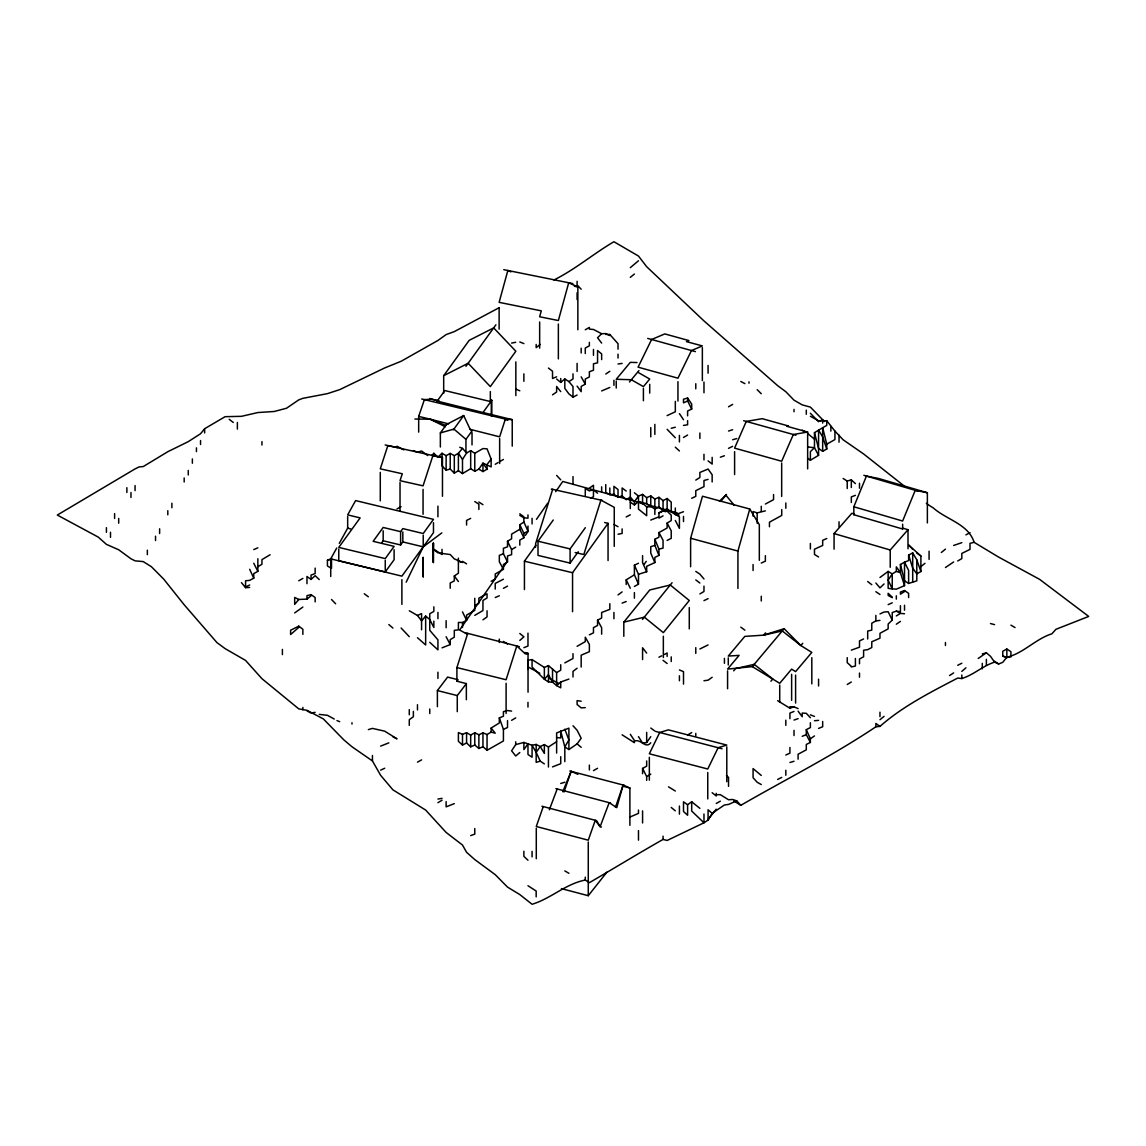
<?xml version="1.0" encoding="UTF-8"?>
<svg xmlns="http://www.w3.org/2000/svg" width="1146" height="1146" viewBox="0 0 1146 1146"><rect width="100%" height="100%" fill="white"/><g stroke="black" fill="none" stroke-linecap="round" stroke-linejoin="round"><path stroke-width="1.5" d="M204.647 432.944L204.647 428.719L225.103 416.686L241.477 416.327L257.85 412.546L274.223 411.486L286.5 408.248L298.777 399.854L302.873 398.335L327.427 393.637L339.703 389.64L384.727 367.923L401.1 361.291L437.93 340.462L446.123 334.589L454.303 331.609L499.327 307.615M433.847 621.146L433.847 627.492L429.75 619.499L425.653 616.075L421.57 620.888L417.473 615.459L409.28 610.775M466.58 453.028L470.677 450.622L470.677 468.7L462.497 473.585L462.497 459.388L466.58 453.028L462.497 448.373L458.4 453.3L458.4 470.691L454.303 473.155L450.22 469.072L446.123 470.132L446.123 455.693L442.027 453.272L437.93 457.111L433.847 453.3L431.798 455.506M478.87 509.454L478.87 504.183L474.773 501.547M474.773 471.293L474.773 453.286L482.953 448.573L487.05 448.831L491.147 459.088L491.147 466.895L482.953 463.142L478.87 469.129L474.773 471.293L470.677 468.7M519.797 545.124L519.797 540.138L523.88 537.789L523.88 533.377L519.797 524.782L523.88 522.032L523.88 517.82L519.797 515.399M544.35 763.909L540.253 761.145L536.17 752.392L540.253 746.547L544.35 744.585L548.447 747.02L548.447 767.032M556.627 753.065L556.627 732.953L568.903 728.14L568.903 749.541L577.097 743.883L581.18 738.253L577.097 730.246L573 725.762M589.373 769.983L589.373 765.084M650.77 520.055L658.95 516.817L658.95 512.849L663.047 511.044L667.13 511.145L671.227 515.141L671.227 520.571L667.13 523.092L667.13 528.034L658.95 532.561L658.95 537.116L654.853 539.308L654.853 545.367L658.95 555.409L654.853 557.4L654.853 562.557L646.673 566.325L646.673 571.725L638.48 574.289L634.397 565.207L638.48 563.23M667.13 656.443L667.13 653.005L664.408 654.466M671.227 661.557L671.227 656.873M679.42 680.738L679.42 675.782M683.503 684.105L683.503 671.671L679.42 669.952M748.997 383.208L748.997 381.833M794.02 706.838L789.923 708.228L789.923 706.724L794.02 706.838L798.103 708.615M798.103 759.196L798.103 754.226L806.297 749.842L806.297 744.456L810.38 742.436L810.38 738.783L806.297 729.658L810.38 727.567L810.38 722.725M807.658 458.228L810.38 460.262L818.573 455.334L814.477 447.728L814.477 432.658L822.67 427.73L826.753 444.161L826.753 449.031L822.67 451.295L822.67 427.73L826.753 425.424L826.753 420.711L818.573 420.797L810.38 416.285M624.441 785.382L623.138 785.039L616.763 807.644L609.185 802.673L555.882 788.62M690.623 566.769L690.623 538.262L702.484 496.218L749.77 509.025L759.325 524.71L759.325 560.337M737.924 588.471L737.924 551.054L749.77 509.025M552.673 489.328L535.597 543.734L535.597 547.272M466.35 699.69L466.35 683.603L456.91 681.211L456.91 667.574L467.726 633.38M512.233 446.152L512.233 419.651L505.357 419.092L499.642 436.827L470.175 429.349L463.686 415.554L446.439 424.507L440.351 432.93L440.351 447.012M418.677 432.114L418.677 416.413L424.407 399.625L431.283 399.195L438.76 400.985L437.199 401.086L444.806 390.557L490.33 401.515L491.792 400.312L491.792 416.027M564.004 792.015L571.138 771.344L623.138 785.039L629.885 788.018L629.885 825.321M615.445 807.3L623.138 785.039M543.261 806.583L536.285 826.495L588.27 840.19L595.261 820.292L596.579 820.636L600.117 826.681L601.449 827.025M549.335 809.778L557.2 788.964M562.786 791.685L571.138 771.344L577.899 774.324M908.004 548.733L908.004 529.696L903.234 528.306L902.633 528.994L853.827 514.726L853.827 506.761L866.433 476.063L878.567 478.484L927.372 492.751L927.372 522.905M406.185 582.168L423.218 546.857L433.475 532.675L433.475 522.691M330.721 576.524L330.721 558.861L336.723 548.003M339.288 543.347L347.854 527.819M204.647 428.719L200.55 433.747L188.273 441.64L167.803 451.71L143.25 466.565L139.153 466.909L135.07 468.9L57.3 515.055L98.227 537.087L106.42 544.364L118.697 549.779L130.973 558.775L135.07 560.838L143.25 561.597L151.43 566.74L163.72 579.117L184.177 604.773L216.923 642.577L225.103 648.622L245.573 660.425L261.947 678.69L298.777 708.887L306.97 710.319L323.33 718.886L343.8 739.843L351.98 746.762L372.45 760.944L380.63 775.326L392.92 789.852L425.653 810.064L446.123 832.44L462.497 845.046L466.58 852.295L474.773 859.586L495.23 874.656L507.52 887.104L519.797 894.568L532.073 904.266C550.868 898.636 565.608 883.881 585.277 880.056L589.373 882.678C613.898 868.396 638.25 853.526 663.047 839.431L667.13 840.462L703.973 822.799L708.07 820.078L712.153 813.316L724.43 804.979L728.527 804.449L736.72 800.825L740.803 805.337C785.87 779.251 832.655 755.787 875.873 726.793L879.97 726.392C902.862 706.18 930.853 692.098 957.727 678.045L961.823 678.547C973.813 674.779 982.867 665.84 994.57 662.144L998.653 663.992L1002.75 662.331L1006.847 657.231C1023.392 653.349 1035.483 638.967 1051.87 633.81L1055.953 629.297L1088.7 616.433L1039.58 579.332L998.653 557.114L974.1 542.316C968.399 523.923 946.453 519.768 933.173 507.836A65.508 37.818 60 0 1 926.34 503.295M515.7 741.777L515.7 744.599L511.603 750.788L515.7 756.002L519.797 752.535M506.145 563.044L459.632 630.056L467.482 634.282M525.355 535.368L528.392 530.999M536.471 519.339L547.602 503.323M555.695 491.663L562.772 481.463L591.737 489.428M638.48 736.634L642.577 743.095L646.673 742.522L650.77 736.663M644.21 564.247L646.258 561.354M381.819 542.703L383.179 540.783L383.179 530.784M630.3 502.206L634.397 504.956L634.397 501.79L638.48 496.046L642.577 494.399L646.673 497.679L646.673 503.724L654.853 509.039L658.95 506.962L658.95 497.307L654.853 499.069L650.77 495.903L646.673 497.679M465.935 366.333L495.903 324.819M465.949 451.581L465.949 439.348L472.023 430.925L470.175 429.349M578.229 551.77L570.092 563.087L538.004 555.395L538.004 541.213L553.26 519.998M524.438 589.545L524.438 561.196L535.927 545.21M570.092 563.087L570.092 548.905L585.334 527.676M572.556 611.706L572.556 572.714L608.053 523.335L604.63 522.519M443.674 375.702L469.187 340.348L493.682 327.899L515.843 351.235L490.33 386.589L468.155 363.253L443.674 375.702L443.674 393.35M453.358 429.85L463.686 415.554M437.199 401.086L482.996 412.517L491.792 400.312M400.613 531.658L402.819 528.607L423.218 533.52L433.475 519.353L355.604 500.587L347.668 514.883L360.131 517.892L338.772 547.401L385.257 558.603L394.109 546.37L373.152 541.327L383.179 527.461L400.613 531.658L400.613 544.98L383.179 540.783M400.613 544.98L402.819 541.929L402.819 531.93M338.772 549.063L338.772 560.723L385.257 571.94L394.109 559.706L394.109 549.708M491.147 459.088L487.05 464.531L487.05 469.201L482.953 471.565L478.87 469.129M437.385 706.652L437.385 690.565L447.613 677.085L458.056 679.721L456.91 681.211M457.268 711.666L457.268 695.579L466.35 683.603M707.755 820.006L716.221 809.191M561.44 888.637L588.27 895.699L606.893 872.163M623.811 622.163L649.739 589.989L670.238 584.99L689.276 600.49L663.348 632.649L644.31 617.15L623.811 622.163L623.811 636.302M642.476 619.413L672.072 582.712M726.464 494.399L720.762 501.432M298.777 599.458L294.68 604.4L294.68 597.453L298.777 599.458L306.97 599.114L311.053 595.82L311.053 594.616L306.97 595.662L306.97 599.114M629.483 381.99L638.938 370.616M770.914 681.24L772.819 678.991L754.197 664.365L752.306 666.628L727.581 669.092L739.098 655.369L728.283 656.071L744.814 636.388L763.623 635.156L782.245 630.945L784.136 628.696L800.853 645.556L811.812 652.418L795.596 671.613L791.628 669.121L779.724 683.303L752.306 666.628L782.245 630.945L800.853 645.556L802.744 643.307M733.684 670.825L735.589 668.576L754.197 664.365M765.528 632.893L763.623 635.156L784.136 628.696M853.827 514.726L854.429 514.038L851.85 513.293L834.073 533.578L834.073 549.149M890.227 567.284L890.227 549.994L908.004 529.696M630.3 267.648L638.48 260.787M605.747 334.417L609.83 334.489L609.83 335.563L605.747 333.572L601.65 333.73L597.553 337.755L601.65 343.084M884.053 583.959L879.97 587.884L875.873 583.042M900.427 605.718L900.427 611.678L896.33 611.147L892.247 612.551L892.247 620.101L888.15 624.026L888.15 628.882L879.97 633.308L879.97 638.207L871.777 641.774L871.777 647.533L867.68 649.653L863.597 650.226L863.597 656.816L859.5 658.964L859.5 663.778M879.97 577.484L888.15 571.424L892.247 573.902L892.247 588.872L896.33 589.159L904.523 585.649L904.523 562.199L908.62 560.552L908.62 555.122L912.703 552.873L916.8 559.864L920.897 571.51L916.8 573.874L912.703 568.072L908.62 555.122M719.387 501.232L725.862 495.158L734.285 505.372M302.873 607.065L294.68 612.924M306.97 583.701L306.97 576.495L311.053 579.432L315.15 575.679L319.247 579.561M519.797 640.428L523.88 636.818L519.797 633.466M961.823 671.384L965.92 667.817M568.903 679.077L560.723 682.013L556.627 685.58L552.53 682.142L548.447 674.722L544.35 679.263L532.073 667.044L532.073 659.595L527.977 660.211L527.977 669.45M634.397 504.956L638.48 501.49L646.673 503.724M556.627 379.04L560.723 382.392L564.82 378.954L568.903 381.589L573 386.531L573 397.146L577.097 395.026M945.45 567.514L953.63 561.97M941.353 552.487L945.45 549.12M879.97 719.702L884.053 716.365M630.3 277.346L634.397 274.037M920.897 566.625L924.98 563.302M540.253 344.387L536.17 347.639L536.17 344.459M577.097 668.247L573 671.384L573 676.985M441.826 532.89L423.218 546.857L423.218 535.196M994.57 662.144L990.473 656.271L986.377 652.805L978.197 658.492M556.627 741.663L548.447 747.02M618.023 594.917L622.12 591.909M687.6 804.75L683.503 801.828L683.503 811.497L687.6 815.25L687.6 804.75L691.697 801.742L699.877 808.36M482.953 619.814L487.05 616.892L487.05 610.789M712.153 677.286L708.07 680.194L703.973 680.738M810.38 738.783L814.477 735.933M589.373 488.11L593.47 485.274L593.47 496.633L590.734 498.224M552.53 394.84L556.627 392.018L556.627 386.46L560.723 391.617M634.397 565.207L634.397 574.805L626.203 579.847L626.203 584.517M699.877 648.98L708.07 644.954M499.327 717.926L499.327 722.968L491.147 728.054L495.23 733.196L491.147 732.108L487.05 734.529L482.953 732.881L482.953 746.705L487.05 750.286L503.423 740.975L503.423 729.357L499.327 717.926L503.423 716.221L503.423 711.666L507.52 710.534L511.603 711.093M896.33 624.198L900.427 621.404M450.22 588.256L450.22 583.013L454.303 580.893L454.303 575.98L458.4 573.215L458.4 558.131M826.753 444.161L834.947 439.563L834.947 431.125L826.753 420.711M270.127 554.75L261.947 559.62L261.947 564.247L257.85 566.697M605.747 374.026L609.83 371.29M949.547 675.553L953.63 672.903M568.903 381.589L573 378.968L573 373.825M695.78 480.102L699.877 477.481L699.877 472.467L708.07 469.043L712.153 474.759L712.153 481.936M896.33 615.932L900.427 613.382L904.523 613.755M667.13 415.597L675.323 411.772L675.323 401.358M519.797 524.782L519.797 529.28L511.603 534.151L511.603 538.792L507.52 541.27L511.603 549.579L511.603 554.664L507.52 555.939L507.52 561.97L503.423 564.491L503.423 569.304L495.23 573.988L495.23 579.002L491.147 581.28M437.93 802.687L442.027 800.209M904.523 585.649L900.427 572.742L896.33 571.424L892.247 573.902L888.15 580.105L892.247 588.872L888.15 588.356L888.15 571.424M495.23 464.288L497.966 462.64M650.77 742.794C645.556 749.412 640.858 738.382 634.397 741.133L634.397 742.68L622.12 734.815M646.673 780.397L646.673 776.601L650.77 774.137M847.223 684.477L851.32 682.028M699.877 593.929L703.973 591.494L703.973 586.165M511.603 549.579L515.7 547.143M560.723 682.013L560.723 687.829L556.627 685.58L556.627 672.602L560.723 670.181L560.723 664.723M511.603 720.318L515.7 717.897M765.37 504.039L773.55 499.685L773.55 494.513M728.527 406.801L732.623 404.409M683.503 437.443L687.6 435.05M499.327 461.824L503.423 459.446M446.123 455.693L450.22 453.401L454.303 455.664L458.4 453.3L462.497 459.388M687.6 734.973L691.697 732.595M585.277 329.776L589.373 327.412L589.373 329.146L593.47 329.461L601.65 333.73M503.423 579.217L495.23 583.429L495.23 589.087M957.727 560.953L961.823 558.603L961.823 553.418L970.003 549.378L970.003 543.347L974.1 542.316M298.777 580.764L302.873 578.415M593.47 770.613L597.553 768.293M879.97 620.401L875.873 620.903L871.777 623.223L871.777 630.114L867.68 631.074L867.68 638.981M716.25 803.489L720.347 801.169M442.027 647.834L450.22 644.582L450.22 639.626L454.303 637.147L454.303 630.329L458.4 629.899L458.4 622.436L462.497 622.522L466.58 620.23L466.58 615.087L474.773 610.388L474.773 598.269M523.88 533.377L527.977 531.099L527.977 526.043M634.397 586.451L638.48 584.174L638.48 574.289M896.33 571.424L896.33 566.84L900.427 572.742L900.427 564.491L904.523 562.199L908.62 570.407L908.62 583.443L916.8 580.85L916.8 559.864M474.773 605.561L478.87 603.297L478.87 598.155L487.05 593.786L487.05 598.04L482.953 600.447L482.953 610.532L474.773 615.373M417.473 762.162L421.57 759.898M466.58 732.709L466.58 742.937L462.497 745.072L458.4 741.304L458.4 732.552L462.497 734.328L466.58 732.709L470.677 735.059L474.773 732.795L478.87 734.787L482.953 732.881M1006.847 649.023L1002.75 651.286L1002.75 656.142L1006.847 657.503L1010.93 656.902L1010.93 651.702L1006.847 649.023L1006.847 657.503M257.85 558.761L257.85 571.353L253.753 573.602L253.753 578.186L249.67 580.363L245.573 580.764L245.573 587.654L249.67 587.411M658.95 518.107L663.047 515.858M642.577 773.693L642.577 768.407L646.673 766.173L646.673 760.958M589.373 634.827L593.47 632.864L593.47 627.636L597.553 625.501L597.553 620.215L601.65 617.981L601.65 612.494L609.83 609.371L609.83 603.713M503.423 588.342L507.52 586.122M965.92 534.867L970.003 532.675M601.65 359.6L601.65 353.928L597.553 350.518L597.553 362.852L593.47 363.783L593.47 370.215L589.373 371.762L589.373 376.919L585.277 379.054L585.277 384.197L581.18 386.388L581.18 391.688L577.097 386.116M397.003 508.881L401.1 506.69M626.203 516.946L630.3 514.783M380.63 746.118L388.823 742.866M667.13 540.454L671.227 538.319L671.227 530.827L667.13 523.092M630.3 816.897L638.48 813.374L638.48 810.05M663.047 511.044L663.047 500.616L667.13 498.51L671.227 502.149L671.227 512.004L679.42 516.774L679.42 528.378L675.323 520.456M298.777 626.16L290.597 630.243L290.597 634.526L298.777 627.406L298.777 626.16L302.873 629.269L302.873 634.426M667.13 498.51L667.13 508.81L658.95 512.849M777.647 779.466L781.73 777.389M957.727 665.282L961.823 663.233M470.677 518.379L466.58 520.413L466.58 525.04M577.097 646.301L585.277 641.631L585.277 637.19L589.373 644.424L589.373 651.687L581.18 655.183L581.18 667.058M728.527 448.344L732.623 446.338M658.95 657.188L661.672 655.856M819.934 421.04L822.67 419.723L824.705 421.499M703.973 600.633L708.07 598.656M245.573 586.967L249.67 584.99M687.6 398.006L687.6 400.942L683.503 402.833L683.503 399.238L687.6 398.006L691.697 404.108L691.697 409.065L687.6 411.013L687.6 415.84M691.697 498.295L695.78 496.333L695.78 490.66L703.973 486.635L703.973 480.503L708.07 479.372M863.597 638.952L859.5 640.915L859.5 647.189L851.32 650.14M553.905 279.982C575.435 269.324 593.384 253.739 613.927 241.734L638.48 256.045L646.673 266.703L703.973 320.923L777.647 385.643L785.827 391.717L794.02 400.183L802.2 404.867L810.38 407.102L822.67 419.723L822.67 423.103M380.63 770.141L384.727 768.25M609.83 387.448L601.65 390.929M879.97 613.927L884.053 612.036L888.15 611.735L892.247 620.101M417.473 615.459L421.57 613.597L421.57 629.813M503.423 729.357L507.52 727.495L507.52 720.576M564.82 662.889L573 658.492L573 653.664M761.273 563.03L765.37 561.168L765.37 555.667M532.073 659.595L544.35 667.43L548.447 665.597L556.627 672.602M785.827 755.013L789.923 753.166L789.923 747.464M953.63 545.467L961.823 542.66M826.753 538.52L822.67 540.339L822.67 545.467L814.477 549.206L814.477 554.463L818.573 556.97M888.15 604.63L892.247 602.81M466.58 742.937L470.677 746.834L474.773 745.029L478.87 748.481L482.953 746.705M253.753 549.593L257.85 547.817M495.23 597.524L499.327 595.777M753.08 516.115L753.08 511.589L757.177 512.864L765.37 510.872M683.503 511.732L675.323 514.712L675.323 508.022M327.427 560.236L331.523 558.546L331.523 568.33L327.427 565.981L327.427 560.236L331.523 559.262M818.573 728.426L822.67 726.736L822.67 721.464M556.627 376.805L552.53 378.495L552.53 371.232L548.447 368.067M507.52 541.27L507.52 546.828L503.423 548.275L503.423 553.733L499.327 555.409L499.327 561.784L503.423 569.304M523.88 647.691L527.977 646.043L527.977 633.122M794.02 711.451L789.923 713.099L789.923 718.7M802.2 736.305L806.297 734.658L806.297 729.658M855.403 495.33L851.32 496.92L851.32 502.507M622.12 603.111L626.203 601.535M605.747 484.615L605.747 492.422L609.83 494.657L613.927 494.255L618.023 497.335L622.12 495.803L626.203 499.728L630.3 497.12L634.397 501.79M904.523 590.562L900.427 592.067L900.427 594.215L904.523 591.551L904.523 590.562L908.62 593.341L908.62 597.553M544.35 744.585L544.35 753.438L540.253 746.547L536.17 744.427L532.073 745.258L523.88 742.45L515.7 744.599M470.677 835.592L474.773 834.102L474.773 828.544M720.347 457.197L724.43 455.764M794.02 720.06L798.103 718.657M728.527 431.025L732.623 429.721M654.853 545.367L650.77 546.671L650.77 553.131L654.853 562.557M560.723 783.477L564.82 782.231M368.353 729.615L372.45 728.398L384.727 731.177L397.003 738.855L392.92 736.821M552.53 766.889L560.723 763.694L560.723 756.704M789.923 762.491L794.02 761.259M540.253 761.145L536.17 762.348L536.17 744.427M440.351 432.93L453.916 429.077L465.949 439.348M732.623 439.749L736.72 438.574M843.127 478.498L847.223 481.034L851.32 479.873L855.403 483.598M982.28 653.922L986.377 652.805M658.95 555.409L658.95 549.178L663.047 548.117L663.047 540.296L658.95 532.561M671.227 428.26L675.323 427.257M851.32 666.958L855.403 666.027L855.403 658.477M454.303 803.618L446.123 806.856L446.123 801.555M618.023 534.251L622.12 533.42L622.12 528.879M511.603 343.084L515.7 342.296M437.93 799.063L442.027 798.347M807.644 432.042L793.333 434.506L781.672 461.236L734.6 448.143L746.261 421.427L762.19 418.677L788.462 425.983L786.844 426.269L807.644 432.042L807.644 468.886M683.503 425.424L687.6 424.779L687.6 420.611M618.023 363.984L622.12 363.425M814.477 720.719L818.573 720.376M736.72 800.825L732.623 799.478L728.527 799.75L720.347 794.665L716.25 794.751M585.277 707.626L581.18 707.87L577.097 704.489L577.097 700.636L581.18 701.252M456.91 667.574L506.102 679.75L516.774 646L524.911 653.478L528.034 653.363L528.034 692.213M306.97 710.864L311.053 713.07L315.15 712.354M642.577 503.209L646.673 506.819L650.77 506.804M319.247 714.388L327.427 715.305L334.245 719.043M414.895 419.035L430.079 419.15L448.659 423.877M505.142 419.708L508.022 419.737L505.601 419.078M637.018 362.551L630.3 362.351L616.233 379.283L631.36 379.741L643.407 386.617L649.71 379.04L638.078 372.393M544.35 667.43L544.35 679.263L548.447 681.942L552.53 682.142L552.53 669.049M667.13 511.145L671.227 511.417M482.996 412.517L512.233 419.651M523.88 517.82L527.977 518.164L527.977 514.912M556.627 737.523L560.723 737.967L560.723 731.033L564.82 746.891L564.82 761.632M439.305 553.088L450.22 554.535L454.303 558.876L462.497 562.485L458.4 561.168M572.799 283.578L503.753 269.668M574.375 286.242L577.856 286.93L577.856 329.762M927.372 492.751L915.239 490.316L902.633 521.029L853.827 506.761M397.447 447.585L385.156 444.977M442.471 457.684L432.873 455.678L423.06 485.847L400.026 480.675L402.289 473.771L380.286 468.829L387.849 445.579L442.471 457.684L442.471 496.304M551.326 489.027L602.252 500.415M575.206 552.587L583.815 554.506L600.905 500.1L614.256 507.349L614.256 546.341M538.004 541.213L570.092 548.905M524.438 561.196L572.556 572.714M421.728 398.98L508.022 419.737M418.677 416.413L430.079 419.15L445.737 425.481M350.776 528.965L347.668 528.206L347.668 516.545M402.819 541.929L423.175 546.843L401.888 576.137L330.721 558.861M437.385 690.565L457.268 695.579M465.09 632.692L519.425 646.673M524.753 652.518L528.034 653.363M524.911 653.478L527.561 654.151M655.756 731.463L722.08 748.753M569.82 771L571.138 771.344M610.517 803.017L609.185 802.673L600.117 826.681L595.261 820.292L541.958 806.24M623.18 786.256L629.885 788.018M990.473 623.553L994.57 624.642M1002.75 656.142L1006.847 657.231M429.721 398.493L438.932 400.985M690.623 538.262L737.924 551.054M595.146 490.359L642.877 503.466M647.991 504.87L676.957 512.821L679.005 515.127M647.691 338.414L695.378 351.621M743.654 420.697L795.94 435.236M863.84 475.304L917.817 491.075M834.073 533.578L890.227 549.994M665.769 511.746L663.047 510.872L658.95 506.962M807.658 446.94L814.477 447.728L810.38 451.639L810.38 460.262M413.377 450.593L417.473 452.183L421.57 450.994L427.702 455.578M810.38 714.832L814.477 716.436M459.761 447.284L462.497 448.373M336.981 720.59L339.703 721.679M519.797 341.952L523.88 343.599M515.7 389.067L519.797 390.8M527.977 885.743L536.17 891.029L536.17 896.845M577.856 286.93L568.702 282.761L558.36 320.536L539.651 316.769L541.27 310.838L499.126 302.358L507.85 270.485L510.901 271.889M430.079 419.15L445.321 426.77M403.822 449.891L397.003 446.238M740.803 381.475L744.9 383.624M528.807 667.344L539.809 673.275M549.235 678.36L558.675 683.446M896.33 611.147L900.427 613.382M613.927 524.467L618.023 526.702M892.247 597.682L888.15 595.447L888.15 593.299L892.247 597.166M761.273 784.537L757.177 782.26L753.08 777.704L753.08 768.594L761.273 775.427M564.82 870.903L568.903 873.295M1010.93 625.157L1015.027 627.564M807.658 433.489L814.477 439.19M675.323 791.012L668.505 786.858M638.48 501.49L642.577 503.996L642.577 494.399M462.497 561.339L466.58 563.846M802.2 430.137L804.922 431.827M503.423 641.431L507.52 643.966M789.923 708.228L777.647 700.664M733.984 801.011L740.803 805.337M478.87 502.048L482.953 504.684M908.62 583.443L904.523 580.793L900.427 564.491M568.903 749.541L564.82 746.891L568.903 739.944L564.82 729.214M470.677 450.622L474.773 453.286M433.847 549.278L442.027 554.478L442.027 549.349M994.57 661.285L998.653 663.992M695.78 571.41L699.877 574.132L703.973 578.974M875.873 591.708L879.97 594.488M822.67 451.295L818.573 448.501L814.477 432.658M458.4 470.691L462.497 473.585M879.97 726.392L875.873 723.47L875.873 726.793M311.053 594.616L315.15 597.539L315.15 601.894M904.523 486.276L863.597 453.945L843.127 439.778L834.947 431.125M916.8 553.045L920.897 556.039L920.897 571.51M650.77 728.039L654.853 731.019M364.27 593.786L368.353 596.78M519.797 513.795L523.88 516.803M740.803 627.163L744.9 630.2M626.203 491.061L622.12 487.981L622.12 495.803M695.78 579.919L699.877 583.042M229.2 419.307L233.297 422.473M663.047 660.34L667.13 663.505M667.13 508.81L671.227 512.004M867.68 581.509L871.777 584.718M708.07 460.864L712.153 464.073L712.153 457.34M634.397 492.794L638.48 496.046L638.48 509.139L646.673 515.729L646.673 506.819M712.153 792.717L716.25 795.969L716.25 793.318M573 397.146L568.903 393.88L564.82 388.365L564.82 378.954M433.847 549.622L437.93 552.873M658.95 497.307L663.047 500.616M671.227 807.457L675.323 810.838M577.097 743.883L581.18 747.321M597.553 493.21L593.47 489.743L589.373 490.889L585.277 488.583L585.277 495.401M388.823 624.556L392.92 628.051M409.28 636.675L401.1 628.008M712.153 813.316L708.07 809.792L708.07 820.078M726.478 775.598L728.527 777.375L728.527 786.342M667.13 429.32L675.323 437.758M920.897 556.039L908.62 545.009L912.703 549.278M851.32 666.385L847.223 662.632L847.223 657.661M810.38 413.276L818.573 421.714M675.323 447.198L679.42 450.965M417.473 637.72L425.653 644.954L425.653 616.075M527.977 860.231L523.88 856.348L523.88 851.249M757.177 389.697L761.273 393.723M429.75 642.304L437.93 649.839L437.93 639.855L429.75 630.314L429.75 613.755L433.847 611.42L433.847 606.836M609.83 334.489L618.023 343.685L618.023 349.186M446.123 470.132L442.027 465.935L442.027 453.272M581.18 289.207L577.097 284.939L577.097 281.314M331.523 599.487L335.62 603.77M810.38 717.711L806.297 713.328L802.2 713.07L802.2 716.751L798.103 711.136M556.627 475.404L560.723 479.83M241.477 582.669L245.573 587.654M646.673 653.091L642.577 647.777L642.577 659.595M454.303 575.98L458.4 581.523M487.05 469.201L482.953 463.142L482.953 471.565M679.42 413.634L683.503 419.708M630.3 734.314L634.397 740.459M536.17 752.392L532.073 745.258L532.073 757.22L527.977 754.483L527.977 743.854L523.88 749.599L523.88 742.45M581.18 376.833L585.277 384.197M597.553 620.215L601.65 627.75L601.65 634.211M806.297 734.658L810.38 742.436M446.123 636.732L450.22 644.582M687.6 400.942L691.697 409.065M253.753 563.245L257.85 571.353M642.577 768.407L646.673 776.601M503.423 553.733L507.52 561.97M462.497 611.907L466.58 620.23M626.203 579.847L630.3 588.256M519.797 529.28L523.88 537.789M249.67 569.275L253.753 578.186M646.673 571.725L642.577 562.729L642.577 555.652M523.88 522.032L527.977 531.099M634.397 574.805L638.48 584.174M654.853 539.308L658.95 549.178M826.753 449.031L822.67 436.798L818.573 430.18L818.573 455.334M986.377 659.337L986.377 665.11M982.28 663.348L982.28 668.863M961.823 674.994L961.823 678.547M945.45 642.519L945.45 645.513M929.077 551.197L929.077 559.406M912.703 552.873L912.703 582.039M904.523 605.246L904.523 610.202M902.633 524.209L902.633 528.994M896.33 595.791L896.33 599.129M879.97 712.182L879.97 716.637M875.873 615.373L875.873 620.903M859.5 483.254L859.5 488.182M859.5 673.06L859.5 677.229M851.32 479.873L851.32 487.523M847.223 481.034L847.223 488.511M839.03 435.122L839.03 442.184M839.03 521.788L839.03 526.716M830.85 426.398L830.85 431.111M818.573 679.177L818.573 685.981M811.812 657.661L811.812 683.861M810.38 543.448L810.38 548.963M806.297 410.153L806.297 414.279M795.596 675.109L795.596 703.071M794.02 409.38L794.02 411.729M794.02 730.36L794.02 735.546M791.628 674.321L791.628 700.335M785.827 502.965L785.827 508.28M785.827 720.175L785.827 725.361M785.827 770.255L785.827 775.255M781.672 462.998L781.672 496.447M781.73 509.583L781.73 515.442L769.453 522.189L769.453 526.759M779.724 685.036L779.724 702.383M761.273 506.274L761.273 511.13M761.273 596.264L761.273 600.962M757.177 512.864L757.177 523.278M753.08 564.52L753.08 570.536M734.6 451.667L734.6 474.544M728.283 657.847L728.283 664.966M727.581 670.883L727.581 688.746M726.793 746.834L726.793 781.715M724.43 658.363L724.43 663.305M708.07 365.445L708.07 373.195M707.755 772.519L707.755 798.905M703.973 382.076L703.973 392.749M703.973 454.289L703.973 459.933M703.973 814.018L703.973 822.799L691.697 811.039L691.697 801.742M702.355 347.653L702.355 380.587M699.877 433.002L699.877 438.46M695.78 383.724L695.78 388.795M695.78 647.633L695.78 653.392M695.78 733.383L695.78 735.904M689.276 607.581L689.276 628.868M683.503 516.445L683.503 521.545M679.42 435.337L679.42 441.941M679.42 806.01L679.42 814.147M677.945 381.704L677.945 401.028M663.348 636.202L663.348 657.489M663.047 836.165L663.047 839.431M654.853 424.378L654.853 434.391M654.853 499.069L654.853 514.454M650.77 427.587L650.77 436.841M650.77 495.903L650.77 505.859M649.71 384.325L649.71 393.135M649.338 757.291L649.338 780.154M646.673 732.366L646.673 742.522M643.407 388.379L643.407 400.728M642.577 810.895L642.577 822.957M638.48 830.578L638.48 840.161M634.397 592.597L634.397 598.183M630.3 489.557L630.3 508.538M618.023 354.157L618.023 358.053M618.023 497.335L618.023 489.543L613.927 486.348L613.927 494.255M616.233 381.031L616.233 388.05M613.927 380.257L613.927 385.343M613.927 612.437L613.927 618.754M609.83 487.995L609.83 494.657M608.053 523.335L608.053 560.552M601.65 486.849L601.65 492.15M593.47 349.415L593.47 355.317M589.373 342.339L589.373 345.806L585.277 348.026L585.277 353.541M588.27 841.981L588.27 895.699M585.277 877.134L585.277 880.056M581.18 348.212L581.18 352.982M577.097 292.789L577.097 299.507M577.097 363.354L577.097 371.447M573 476.607L573 484.457M560.723 378.509L560.723 382.392M558.36 324.017L558.36 358.884M548.447 665.597L548.447 681.942M539.651 321.997L539.651 348.14M536.285 828.286L536.285 858.726M532.073 518.336L532.073 523.923M532.073 851.378L532.073 856.879M527.977 702.369L527.977 707.082M523.88 373.868L523.88 381.289M515.843 361.892L515.843 395.628M506.102 683.288L506.102 713.457M499.642 438.603L499.642 463.514M499.327 639.096L499.327 642.548M499.126 307.715L499.126 329.174M491.29 400.183L491.29 415.912M491.147 728.054L491.147 732.108M490.33 391.574L490.33 401.515M487.05 734.529L487.05 750.286M478.87 734.787L478.87 748.481M474.773 732.795L474.773 745.029M472.023 432.672L472.023 444.906M470.677 735.059L470.677 746.834M462.497 622.522L462.497 627.478M462.497 734.328L462.497 745.072M454.303 455.664L454.303 473.155M450.22 453.401L450.22 469.072M446.123 620.688L446.123 627.75M437.93 506.145L437.93 516.832M437.93 612.365L437.93 618.682M437.93 672.215L437.93 678.432M433.847 453.3L433.847 456.48M433.475 543.276L433.475 562.686M429.75 709.016L429.75 713.543M423.218 557.443L423.218 576.868M423.06 489.399L423.06 514.296M423.175 557.429L423.175 576.853M417.473 704.718L417.473 709.918M413.377 711.365L413.377 716.737L409.28 719.702L409.28 725.389M409.28 709.589L409.28 714.775M401.888 579.675L401.888 604.386M400.026 482.452L400.026 510.901M385.257 560.279L385.257 571.94M380.286 472.381L380.286 500.831M372.45 755.486L372.45 760.944M351.98 722.739L351.98 724.057M315.15 568.101L315.15 573.544L311.053 575.134L311.053 579.432M302.873 707.426L302.873 709.789M282.403 649.395L282.403 654.638M261.947 441.597L261.947 445.049M237.38 422.444L237.38 429.077M200.55 440.551L200.55 444.505M196.453 447.857L196.453 451.624M192.37 458.916L192.37 463.256M188.273 470.419L188.273 474.931M184.177 477.968L184.177 481.979M171.9 503.223L171.9 507.721M167.803 510.686L167.803 514.826M159.623 528.793L159.623 533.535M155.527 536.199L155.527 540.525M147.347 550.195L147.347 554.65M135.07 485.56L135.07 490.646M130.973 492.522L130.973 497.479M126.877 487.68L126.877 492.479M118.697 518.393L118.697 523.206M114.6 513.566L114.6 518.465M110.503 532.26L110.503 537.345M106.42 527.676L106.42 532.303M433.36 543.032L433.145 561.998L433.36 543.032M659.709 732.48L649.338 753.782L707.755 769.009L718.127 747.722L726.793 745.086L668.362 729.859L659.709 732.48M651.601 339.502L638.078 367.164L677.945 378.194L691.468 350.547L702.355 345.92L686.468 341.623L688.904 340.577L664.795 333.916L651.601 339.502"/></g></svg>
